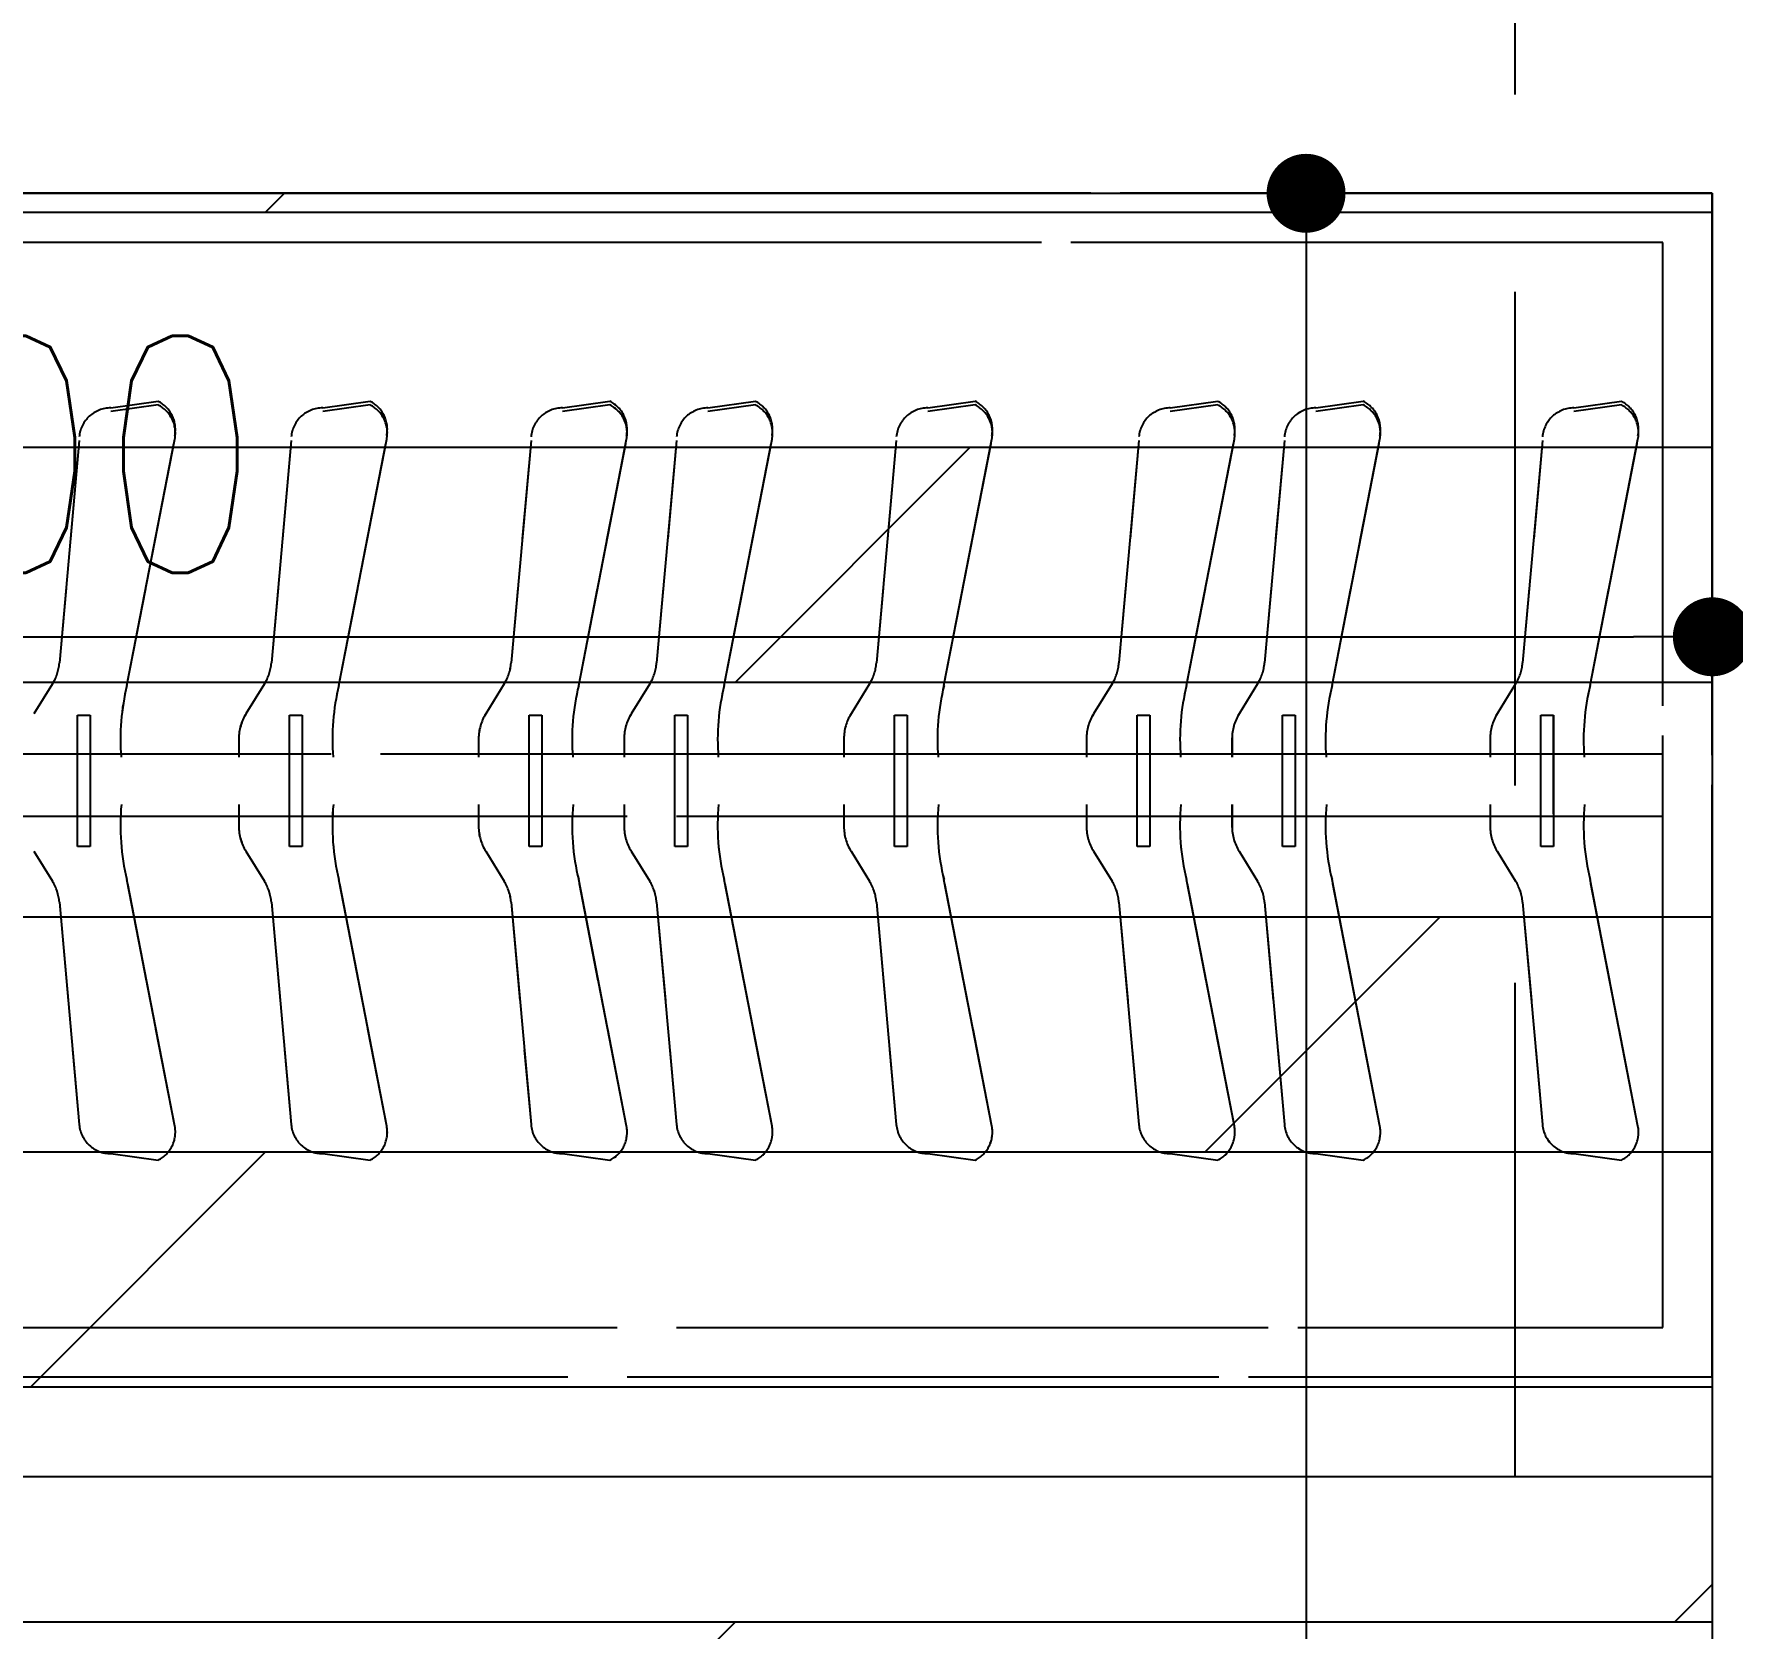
# Model space of a CAD drawing. Header units: inches. Extents: x -2597087 to 134135, y -662679 to 20000.
# Drawn here: x 11719 to 12580, y -14104 to -13297 of the extents above; entities that cross this region are included whole.
import ezdxf

# ---------------------------------------------------------------- set-up
doc = ezdxf.new("R2010")
doc.units = ezdxf.units.IN
doc.header["$LTSCALE"] = 100
doc.header["$MEASUREMENT"] = 0
for name, pattern in [('$0$DASH', [0.35, 0.25, -0.1]), ('__DASH', [0.35, 0.25, -0.1]), ('CENTER', [50.8, 31.75, -6.35, 6.35, -6.35]), ('DASH', [0.35, 0.25, -0.1]), ('HIDDENX2', [0.75, 0.5, -0.25])]:
    doc.linetypes.add(name, pattern=pattern)
doc.layers.get('0').update_dxf_attribs({"linetype": 'CONTINUOUS'})
doc.layers.get('Defpoints').update_dxf_attribs({"linetype": 'CONTINUOUS'})
for name, color, linetype in [('-04给水图层', 142, 'CENTER'), ('00-梁编号', 2, 'CONTINUOUS'), ('00-梁虚线', 4, 'DASH'), ('EQUIP-动力', 3, 'CONTINUOUS'), ('floor', 8, 'CONTINUOUS'), ('WALL', 7, 'CONTINUOUS'), ('wall-dim', 3, 'CONTINUOUS'), ('家具', 1, 'DASH')]:
    doc.layers.add(name, color=color, linetype=linetype)
doc.styles.get("Standard").update_dxf_attribs({"font": 'txt.shx', "width": 0.8, "bigfont": 'GBCBIG.shx'})
doc.dimstyles.new('50', dxfattribs={"dimscale": 50, "dimtxt": 2.4, "dimasz": 0.8, "dimexe": 1.25, "dimexo": 0.6, "dimgap": 0.65, "dimtad": 1, "dimdec": 0, "dimdsep": 46, "dimtxsty": 'Standard', "dimblk1": 'DOT', "dimblk2": 'DOT', "dimsah": 1, "dimcen": 2.5, "dimclrd": 3, "dimclre": 3, "dimclrt": 3, "dimadec": 0, "dimazin": 0, "dimtfac": 1, "dimtdec": 0, "dimtix": 1, "dimtmove": 2, "dimatfit": 0, "dimldrblk": 'DOT', "dimfxl": 5, "dimfxlon": 1, "dimarcsym": 0})

# ---------------------------------------------------------------- blocks, each defined once
blk = doc.blocks.new('DFG44EWDSDFG')
at = {"layer": 'WALL'}
for p, q in [((10769.92, -13377.45), (12569.92, -13377.45)), ((12569.92, -13377.45), (12569.92, -16677.45))]:
    blk.add_line(p, q, dxfattribs=at)
blk = doc.blocks.new('DREGFDS34DFDFDFFDDFDF')
at = {"layer": 'EQUIP-动力', "color": 8, "linetype": '__DASH', "ltscale": 10}
for p, q in [((40589.11, -13377.45), (38989.11, -13377.45)), ((40589.11, -13977.23), (40589.11, -13377.45)), ((40564.11, -13402.45), (39014.11, -13402.45)), ((40564.11, -13952.23), (40564.11, -13402.45)), ((39777.41, -13486.2), (39801.45, -13482.85)), ((39801.45, -13484.71), (39777.41, -13488.06)), ((39884.85, -13486.2), (39908.89, -13482.85)), ((39908.89, -13484.71), (39884.85, -13488.06)), ((40006.38, -13486.2), (40030.41, -13482.85)), ((40030.41, -13484.71), (40006.38, -13488.06)), ((40080.13, -13486.2), (40104.17, -13482.85)), ((40104.17, -13484.71), (40080.13, -13488.06)), ((40191.54, -13486.2), (40215.58, -13482.85)), ((40215.58, -13484.71), (40191.54, -13488.06)), ((40314.47, -13486.2), (40338.51, -13482.85)), ((40338.51, -13484.71), (40314.47, -13488.06)), ((40388.23, -13486.2), (40412.27, -13482.85)), ((40412.27, -13484.71), (40388.23, -13488.06)), ((40519.05, -13486.2), (40543.09, -13482.85)), ((40543.09, -13484.71), (40519.05, -13488.06)), ((39761.46, -13502.77), (39751.38, -13615.41)), ((39785.63, -13626.87), (39809.88, -13502.01)), ((39868.9, -13502.77), (39858.82, -13615.41)), ((39893.07, -13626.87), (39917.32, -13502.01)), ((39990.43, -13502.77), (39980.35, -13615.41)), ((40014.6, -13626.87), (40038.84, -13502.01)), ((40064.19, -13502.77), (40054.11, -13615.41)), ((40088.35, -13626.87), (40112.6, -13502.01)), ((40175.59, -13502.77), (40165.51, -13615.41)), ((40199.76, -13626.87), (40224.01, -13502.01)), ((40298.52, -13502.77), (40288.44, -13615.41)), ((40322.69, -13626.87), (40346.94, -13502.01)), ((40372.28, -13502.77), (40362.2, -13615.41)), ((40396.45, -13626.87), (40420.7, -13502.01)), ((40503.1, -13502.77), (40493.02, -13615.41)), ((40527.27, -13626.87), (40551.51, -13502.01)), ((39747.88, -13626.09), (39738.5, -13641.26)), ((39855.32, -13626.09), (39845.94, -13641.26)), ((39976.84, -13626.09), (39967.46, -13641.26)), ((40050.6, -13626.09), (40041.22, -13641.26)), ((40162.01, -13626.09), (40152.63, -13641.26)), ((40284.94, -13626.09), (40275.56, -13641.26)), ((40358.7, -13626.09), (40349.32, -13641.26)), ((40489.51, -13626.09), (40480.14, -13641.26)), ((39760.58, -13708.39), (39760.58, -13641.87)), ((39760.58, -13641.87), (39766.97, -13641.87)), ((39766.97, -13641.87), (39766.97, -13708.39)), ((39868.02, -13708.39), (39868.02, -13641.87)), ((39868.02, -13641.87), (39874.41, -13641.87)), ((39874.41, -13641.87), (39874.41, -13708.39)), ((39989.54, -13708.39), (39989.54, -13641.87)), ((39989.54, -13641.87), (39995.93, -13641.87)), ((39995.93, -13641.87), (39995.93, -13708.39)), ((40063.3, -13641.87), (40069.69, -13641.87)), ((40063.3, -13708.39), (40063.3, -13641.87)), ((40069.69, -13641.87), (40069.69, -13708.39)), ((40174.71, -13641.87), (40181.1, -13641.87)), ((40174.71, -13708.39), (40174.71, -13641.87)), ((40181.1, -13641.87), (40181.1, -13708.39)), ((40297.64, -13708.39), (40297.64, -13641.87)), ((40297.64, -13641.87), (40304.03, -13641.87)), ((40304.03, -13641.87), (40304.03, -13708.39)), ((40371.4, -13641.87), (40377.79, -13641.87)), ((40371.4, -13708.39), (40371.4, -13641.87)), ((40377.79, -13641.87), (40377.79, -13708.39)), ((40502.21, -13708.39), (40502.21, -13641.87)), ((40502.21, -13641.87), (40508.61, -13641.87)), ((40508.61, -13641.87), (40508.61, -13708.39)), ((39842.35, -13653.88), (39842.35, -13663.13)), ((39963.88, -13653.88), (39963.88, -13663.13)), ((40037.64, -13653.88), (40037.64, -13663.13)), ((40149.05, -13653.88), (40149.05, -13663.13)), ((40271.98, -13653.88), (40271.98, -13663.13)), ((40345.73, -13653.88), (40345.73, -13663.13)), ((40476.55, -13653.88), (40476.55, -13663.13)), ((40564.11, -13661.64), (39014.11, -13661.64)), ((39014.11, -13693.04), (40564.11, -13693.04)), ((39842.35, -13687.13), (39842.35, -13698.24)), ((39963.88, -13687.13), (39963.88, -13698.24)), ((40037.64, -13687.13), (40037.64, -13698.24)), ((40149.05, -13687.13), (40149.05, -13698.24)), ((40271.98, -13687.13), (40271.98, -13698.24)), ((40345.73, -13687.13), (40345.73, -13698.24)), ((40476.55, -13687.13), (40476.55, -13698.24)), ((39766.97, -13708.39), (39760.58, -13708.39)), ((39874.41, -13708.39), (39868.02, -13708.39)), ((39995.93, -13708.39), (39989.54, -13708.39)), ((40069.69, -13708.39), (40063.3, -13708.39)), ((40181.1, -13708.39), (40174.71, -13708.39)), ((40304.03, -13708.39), (40297.64, -13708.39)), ((40377.79, -13708.39), (40371.4, -13708.39)), ((40508.61, -13708.39), (40502.21, -13708.39)), ((39738.5, -13710.85), (39747.88, -13726.03)), ((39845.94, -13710.85), (39855.32, -13726.03)), ((39967.46, -13710.85), (39976.84, -13726.03)), ((40041.22, -13710.85), (40050.6, -13726.03)), ((40152.63, -13710.85), (40162.01, -13726.03)), ((40275.56, -13710.85), (40284.94, -13726.03)), ((40349.32, -13710.85), (40358.7, -13726.03)), ((40480.14, -13710.85), (40489.51, -13726.03)), ((39809.88, -13850.11), (39785.63, -13725.24)), ((39917.32, -13850.11), (39893.07, -13725.24)), ((40038.84, -13850.11), (40014.6, -13725.24)), ((40112.6, -13850.11), (40088.35, -13725.24)), ((40224.01, -13850.11), (40199.76, -13725.24)), ((40346.94, -13850.11), (40322.69, -13725.24)), ((40420.7, -13850.11), (40396.45, -13725.24)), ((40551.51, -13850.11), (40527.27, -13725.24)), ((39751.38, -13736.71), (39761.46, -13849.35)), ((39858.82, -13736.71), (39868.9, -13849.35)), ((39980.35, -13736.71), (39990.43, -13849.35)), ((40054.11, -13736.71), (40064.19, -13849.35)), ((40165.51, -13736.71), (40175.59, -13849.35)), ((40288.44, -13736.71), (40298.52, -13849.35)), ((40362.2, -13736.71), (40372.28, -13849.35)), ((40493.02, -13736.71), (40503.1, -13849.35)), ((39777.41, -13864.06), (39801.45, -13867.41)), ((39884.85, -13864.06), (39908.89, -13867.41)), ((40006.38, -13864.06), (40030.41, -13867.41)), ((40080.13, -13864.06), (40104.17, -13867.41)), ((40191.54, -13864.06), (40215.58, -13867.41)), ((40314.47, -13864.06), (40338.51, -13867.41)), ((40388.23, -13864.06), (40412.27, -13867.41)), ((40519.05, -13864.06), (40543.09, -13867.41)), ((39014.11, -13952.23), (40564.11, -13952.23)), ((38989.11, -13977.23), (40589.11, -13977.23))]:
    blk.add_line(p, q, dxfattribs=at)
for centre, radius, start, end in [((39777.41, -13502.2), 16, 90, 175.37628), ((39794.17, -13497.1), 16, 349.01113, 62.94331), ((39794.17, -13498.96), 16, 349.01113, 62.94331), ((39884.85, -13502.2), 16, 90, 175.37628), ((39901.61, -13497.1), 16, 349.01113, 62.94331), ((39901.61, -13498.96), 16, 349.01113, 62.94331), ((40006.38, -13502.2), 16, 90, 175.37628), ((40023.14, -13497.1), 16, 349.01113, 62.94331), ((40023.14, -13498.96), 16, 349.01113, 62.94331), ((40080.13, -13502.2), 16, 90, 175.37628), ((40096.89, -13497.1), 16, 349.01113, 62.94331), ((40096.89, -13498.96), 16, 349.01113, 62.94331), ((40191.54, -13502.2), 16, 90, 175.37628), ((40208.3, -13497.1), 16, 349.01113, 62.94331), ((40208.3, -13498.96), 16, 349.01113, 62.94331), ((40314.47, -13502.2), 16, 90, 175.37628), ((40331.23, -13497.1), 16, 349.01113, 62.94331), ((40331.23, -13498.96), 16, 349.01113, 62.94331), ((40388.23, -13502.2), 16, 90, 175.37628), ((40404.99, -13497.1), 16, 349.01113, 62.94331), ((40404.99, -13498.96), 16, 349.01113, 62.94331), ((40519.05, -13502.2), 16, 90, 175.37628), ((40535.81, -13497.1), 16, 349.01113, 62.94331), ((40535.81, -13498.96), 16, 349.01113, 62.94331), ((39727.46, -13613.47), 24, 328.28634, 355.37628), ((39834.9, -13613.47), 24, 328.28634, 355.37628), ((39956.43, -13613.47), 24, 328.28634, 355.37628), ((40030.18, -13613.47), 24, 328.28634, 355.37628), ((40141.59, -13613.47), 24, 328.28634, 355.37628), ((40264.52, -13613.47), 24, 328.28634, 355.37628), ((40338.28, -13613.47), 24, 328.28634, 355.37628), ((40469.1, -13613.47), 24, 328.28634, 355.37628), ((39897.07, -13654.29), 114.76, 166.17722, 184.41605), ((40004.51, -13654.29), 114.76, 166.17722, 184.41605), ((40126.03, -13654.29), 114.76, 166.17722, 184.41605), ((40199.79, -13654.29), 114.76, 166.17722, 184.41605), ((40311.2, -13654.29), 114.76, 166.17722, 184.41605), ((40434.13, -13654.29), 114.76, 166.17722, 184.41605), ((40507.89, -13654.29), 114.76, 166.17722, 184.41605), ((40638.7, -13654.29), 114.76, 166.17722, 184.41605), ((39866.35, -13653.88), 24, 148.28634, 180), ((39987.88, -13653.88), 24, 148.28634, 180), ((40061.64, -13653.88), 24, 148.28634, 180), ((40173.05, -13653.88), 24, 148.28634, 180), ((40295.98, -13653.88), 24, 148.28634, 180), ((40369.73, -13653.88), 24, 148.28634, 180), ((40500.55, -13653.88), 24, 148.28634, 180), ((39897.07, -13697.82), 114.76, 174.65354, 193.82278), ((40004.51, -13697.82), 114.76, 174.65354, 193.82278), ((40126.03, -13697.82), 114.76, 174.65354, 193.82278), ((40199.79, -13697.82), 114.76, 174.65354, 193.82278), ((40311.2, -13697.82), 114.76, 174.65354, 193.82278), ((40434.13, -13697.82), 114.76, 174.65354, 193.82278), ((40507.89, -13697.82), 114.76, 174.65354, 193.82278), ((40638.7, -13697.82), 114.76, 174.65354, 193.82278), ((39866.35, -13698.24), 24, 180, 211.71366), ((39987.88, -13698.24), 24, 180, 211.71366), ((40061.64, -13698.24), 24, 180, 211.71366), ((40173.05, -13698.24), 24, 180, 211.71366), ((40295.98, -13698.24), 24, 180, 211.71366), ((40369.73, -13698.24), 24, 180, 211.71366), ((40500.55, -13698.24), 24, 180, 211.71366), ((39727.46, -13738.64), 24, 4.62372, 31.71366), ((39834.9, -13738.64), 24, 4.62372, 31.71366), ((39956.43, -13738.64), 24, 4.62372, 31.71366), ((40030.18, -13738.64), 24, 4.62372, 31.71366), ((40141.59, -13738.64), 24, 4.62372, 31.71366), ((40264.52, -13738.64), 24, 4.62372, 31.71366), ((40338.28, -13738.64), 24, 4.62372, 31.71366), ((40469.1, -13738.64), 24, 4.62372, 31.71366), ((39777.41, -13848.06), 16, 184.62372, 270), ((39794.17, -13853.16), 16, 297.05669, 10.98887), ((39884.85, -13848.06), 16, 184.62372, 270), ((39901.61, -13853.16), 16, 297.05669, 10.98887), ((40006.38, -13848.06), 16, 184.62372, 270), ((40023.14, -13853.16), 16, 297.05669, 10.98887), ((40080.13, -13848.06), 16, 184.62372, 270), ((40096.89, -13853.16), 16, 297.05669, 10.98887), ((40191.54, -13848.06), 16, 184.62372, 270), ((40208.3, -13853.16), 16, 297.05669, 10.98887), ((40314.47, -13848.06), 16, 184.62372, 270), ((40331.23, -13853.16), 16, 297.05669, 10.98887), ((40388.23, -13848.06), 16, 184.62372, 270), ((40404.99, -13853.16), 16, 297.05669, 10.98887), ((40519.05, -13848.06), 16, 184.62372, 270), ((40535.81, -13853.16), 16, 297.05669, 10.98887)]:
    blk.add_arc(centre, radius, start, end, dxfattribs=at)
blk = doc.blocks.new('h54h5h56j56')
at = {"layer": '-04给水图层', "color": 8, "linetype": '$0$DASH', "ltscale": 5}
for p, q in [((35975.05, 11296.27), (34375.05, 11296.27)), ((35975.05, 10696.5), (35975.05, 11296.27)), ((35950.05, 11271.27), (34400.05, 11271.27)), ((35950.05, 10721.5), (35950.05, 11271.27)), ((35163.35, 11187.52), (35187.39, 11190.87)), ((35187.39, 11189.02), (35163.35, 11185.67)), ((35270.79, 11187.52), (35294.83, 11190.87)), ((35294.83, 11189.02), (35270.79, 11185.67)), ((35392.32, 11187.52), (35416.35, 11190.87)), ((35416.35, 11189.02), (35392.32, 11185.67)), ((35466.07, 11187.52), (35490.11, 11190.87)), ((35490.11, 11189.02), (35466.07, 11185.67)), ((35577.48, 11187.52), (35601.52, 11190.87)), ((35601.52, 11189.02), (35577.48, 11185.67)), ((35700.41, 11187.52), (35724.45, 11190.87)), ((35724.45, 11189.02), (35700.41, 11185.67)), ((35774.17, 11187.52), (35798.21, 11190.87)), ((35798.21, 11189.02), (35774.17, 11185.67)), ((35904.99, 11187.52), (35929.03, 11190.87)), ((35929.03, 11189.02), (35904.99, 11185.67)), ((35147.4, 11170.96), (35137.32, 11058.32)), ((35171.57, 11046.85), (35195.82, 11171.72)), ((35254.84, 11170.96), (35244.76, 11058.32)), ((35279.01, 11046.85), (35303.26, 11171.72)), ((35376.37, 11170.96), (35366.29, 11058.32)), ((35400.54, 11046.85), (35424.78, 11171.72)), ((35450.13, 11170.96), (35440.05, 11058.32)), ((35474.3, 11046.85), (35498.54, 11171.72)), ((35561.53, 11170.96), (35551.45, 11058.32)), ((35585.7, 11046.85), (35609.95, 11171.72)), ((35684.46, 11170.96), (35674.38, 11058.32)), ((35708.63, 11046.85), (35732.88, 11171.72)), ((35758.22, 11170.96), (35748.14, 11058.32)), ((35782.39, 11046.85), (35806.64, 11171.72)), ((35889.04, 11170.96), (35878.96, 11058.32)), ((35913.21, 11046.85), (35937.46, 11171.72)), ((35133.82, 11047.64), (35124.44, 11032.46)), ((35241.26, 11047.64), (35231.88, 11032.46)), ((35362.78, 11047.64), (35353.41, 11032.46)), ((35436.54, 11047.64), (35427.16, 11032.46)), ((35547.95, 11047.64), (35538.57, 11032.46)), ((35670.88, 11047.64), (35661.5, 11032.46)), ((35744.64, 11047.64), (35735.26, 11032.46)), ((35875.45, 11047.64), (35866.08, 11032.46)), ((35146.52, 10965.33), (35146.52, 11031.86)), ((35146.52, 11031.86), (35152.91, 11031.86)), ((35152.91, 11031.86), (35152.91, 10965.33)), ((35253.96, 10965.33), (35253.96, 11031.86)), ((35253.96, 11031.86), (35260.35, 11031.86)), ((35260.35, 11031.86), (35260.35, 10965.33)), ((35375.48, 10965.33), (35375.48, 11031.86)), ((35375.48, 11031.86), (35381.88, 11031.86)), ((35381.88, 11031.86), (35381.88, 10965.33)), ((35449.24, 11031.86), (35455.63, 11031.86)), ((35449.24, 10965.33), (35449.24, 11031.86)), ((35455.63, 11031.86), (35455.63, 10965.33)), ((35560.65, 11031.86), (35567.04, 11031.86)), ((35560.65, 10965.33), (35560.65, 11031.86)), ((35567.04, 11031.86), (35567.04, 10965.33)), ((35683.58, 10965.33), (35683.58, 11031.86)), ((35683.58, 11031.86), (35689.97, 11031.86)), ((35689.97, 11031.86), (35689.97, 10965.33)), ((35757.34, 11031.86), (35763.73, 11031.86)), ((35757.34, 10965.33), (35757.34, 11031.86)), ((35763.73, 11031.86), (35763.73, 10965.33)), ((35888.15, 10965.33), (35888.15, 11031.86)), ((35888.15, 11031.86), (35894.55, 11031.86)), ((35894.55, 11031.86), (35894.55, 10965.33)), ((35228.3, 11019.85), (35228.3, 11010.6)), ((35349.82, 11019.85), (35349.82, 11010.6)), ((35423.58, 11019.85), (35423.58, 11010.6)), ((35534.99, 11019.85), (35534.99, 11010.6)), ((35657.92, 11019.85), (35657.92, 11010.6)), ((35731.68, 11019.85), (35731.68, 11010.6)), ((35862.49, 11019.85), (35862.49, 11010.6)), ((35950.05, 11012.08), (34400.05, 11012.08)), ((35228.3, 10986.6), (35228.3, 10975.49)), ((35349.82, 10986.6), (35349.82, 10975.49)), ((35423.58, 10986.6), (35423.58, 10975.49)), ((35534.99, 10986.6), (35534.99, 10975.49)), ((35657.92, 10986.6), (35657.92, 10975.49)), ((35731.68, 10986.6), (35731.68, 10975.49)), ((35862.49, 10986.6), (35862.49, 10975.49)), ((34400.05, 10980.69), (35950.05, 10980.69)), ((35152.91, 10965.33), (35146.52, 10965.33)), ((35260.35, 10965.33), (35253.96, 10965.33)), ((35381.88, 10965.33), (35375.48, 10965.33)), ((35455.63, 10965.33), (35449.24, 10965.33)), ((35567.04, 10965.33), (35560.65, 10965.33)), ((35689.97, 10965.33), (35683.58, 10965.33)), ((35763.73, 10965.33), (35757.34, 10965.33)), ((35894.55, 10965.33), (35888.15, 10965.33)), ((35124.44, 10962.87), (35133.82, 10947.7)), ((35231.88, 10962.87), (35241.26, 10947.7)), ((35353.41, 10962.87), (35362.78, 10947.7)), ((35427.16, 10962.87), (35436.54, 10947.7)), ((35538.57, 10962.87), (35547.95, 10947.7)), ((35661.5, 10962.87), (35670.88, 10947.7)), ((35735.26, 10962.87), (35744.64, 10947.7)), ((35866.08, 10962.87), (35875.45, 10947.7)), ((35195.82, 10823.62), (35171.57, 10948.48)), ((35303.26, 10823.62), (35279.01, 10948.48)), ((35424.78, 10823.62), (35400.54, 10948.48)), ((35498.54, 10823.62), (35474.3, 10948.48)), ((35609.95, 10823.62), (35585.7, 10948.48)), ((35732.88, 10823.62), (35708.63, 10948.48)), ((35806.64, 10823.62), (35782.39, 10948.48)), ((35937.46, 10823.62), (35913.21, 10948.48)), ((35137.32, 10937.02), (35147.4, 10824.38)), ((35244.76, 10937.02), (35254.84, 10824.38)), ((35366.29, 10937.02), (35376.37, 10824.38)), ((35440.05, 10937.02), (35450.13, 10824.38)), ((35551.45, 10937.02), (35561.53, 10824.38)), ((35674.38, 10937.02), (35684.46, 10824.38)), ((35748.14, 10937.02), (35758.22, 10824.38)), ((35878.96, 10937.02), (35889.04, 10824.38)), ((35163.35, 10809.67), (35187.39, 10806.32)), ((35270.79, 10809.67), (35294.83, 10806.32)), ((35392.32, 10809.67), (35416.35, 10806.32)), ((35466.07, 10809.67), (35490.11, 10806.32)), ((35577.48, 10809.67), (35601.52, 10806.32)), ((35700.41, 10809.67), (35724.45, 10806.32)), ((35774.17, 10809.67), (35798.21, 10806.32)), ((35904.99, 10809.67), (35929.03, 10806.32)), ((34400.05, 10721.5), (35950.05, 10721.5)), ((34375.05, 10696.5), (35975.05, 10696.5))]:
    blk.add_line(p, q, dxfattribs=at)
for centre, radius, start, end in [((35180.11, 11176.62), 16, 349.01113, 62.94331), ((35180.11, 11174.77), 16, 349.01113, 62.94331), ((35287.55, 11176.62), 16, 349.01113, 62.94331), ((35287.55, 11174.77), 16, 349.01113, 62.94331), ((35409.08, 11176.62), 16, 349.01113, 62.94331), ((35409.08, 11174.77), 16, 349.01113, 62.94331), ((35482.83, 11176.62), 16, 349.01113, 62.94331), ((35482.83, 11174.77), 16, 349.01113, 62.94331), ((35594.24, 11176.62), 16, 349.01113, 62.94331), ((35594.24, 11174.77), 16, 349.01113, 62.94331), ((35717.17, 11176.62), 16, 349.01113, 62.94331), ((35717.17, 11174.77), 16, 349.01113, 62.94331), ((35790.93, 11176.62), 16, 349.01113, 62.94331), ((35790.93, 11174.77), 16, 349.01113, 62.94331), ((35921.75, 11176.62), 16, 349.01113, 62.94331), ((35921.75, 11174.77), 16, 349.01113, 62.94331), ((35163.35, 11171.52), 16, 90, 175.37628), ((35270.79, 11171.52), 16, 90, 175.37628), ((35392.32, 11171.52), 16, 90, 175.37628), ((35466.07, 11171.52), 16, 90, 175.37628), ((35577.48, 11171.52), 16, 90, 175.37628), ((35700.41, 11171.52), 16, 90, 175.37628), ((35774.17, 11171.52), 16, 90, 175.37628), ((35904.99, 11171.52), 16, 90, 175.37628), ((35113.4, 11060.25), 24, 328.28634, 355.37628), ((35220.84, 11060.25), 24, 328.28634, 355.37628), ((35342.37, 11060.25), 24, 328.28634, 355.37628), ((35416.12, 11060.25), 24, 328.28634, 355.37628), ((35527.53, 11060.25), 24, 328.28634, 355.37628), ((35650.46, 11060.25), 24, 328.28634, 355.37628), ((35724.22, 11060.25), 24, 328.28634, 355.37628), ((35855.04, 11060.25), 24, 328.28634, 355.37628), ((35283.01, 11019.43), 114.76, 166.17722, 184.41605), ((35390.45, 11019.43), 114.76, 166.17722, 184.41605), ((35511.97, 11019.43), 114.76, 166.17722, 184.41605), ((35585.73, 11019.43), 114.76, 166.17722, 184.41605), ((35697.14, 11019.43), 114.76, 166.17722, 184.41605), ((35820.07, 11019.43), 114.76, 166.17722, 184.41605), ((35893.83, 11019.43), 114.76, 166.17722, 184.41605), ((36024.65, 11019.43), 114.76, 166.17722, 184.41605), ((35252.3, 11019.85), 24, 148.28634, 180), ((35373.82, 11019.85), 24, 148.28634, 180), ((35447.58, 11019.85), 24, 148.28634, 180), ((35558.99, 11019.85), 24, 148.28634, 180), ((35681.92, 11019.85), 24, 148.28634, 180), ((35755.68, 11019.85), 24, 148.28634, 180), ((35886.49, 11019.85), 24, 148.28634, 180), ((35283.01, 10975.9), 114.76, 174.65354, 193.82278), ((35390.45, 10975.9), 114.76, 174.65354, 193.82278), ((35511.97, 10975.9), 114.76, 174.65354, 193.82278), ((35585.73, 10975.9), 114.76, 174.65354, 193.82278), ((35697.14, 10975.9), 114.76, 174.65354, 193.82278), ((35820.07, 10975.9), 114.76, 174.65354, 193.82278), ((35893.83, 10975.9), 114.76, 174.65354, 193.82278), ((36024.65, 10975.9), 114.76, 174.65354, 193.82278), ((35252.3, 10975.49), 24, 180, 211.71366), ((35373.82, 10975.49), 24, 180, 211.71366), ((35447.58, 10975.49), 24, 180, 211.71366), ((35558.99, 10975.49), 24, 180, 211.71366), ((35681.92, 10975.49), 24, 180, 211.71366), ((35755.68, 10975.49), 24, 180, 211.71366), ((35886.49, 10975.49), 24, 180, 211.71366), ((35113.4, 10935.08), 24, 4.62372, 31.71366), ((35220.84, 10935.08), 24, 4.62372, 31.71366), ((35342.37, 10935.08), 24, 4.62372, 31.71366), ((35416.12, 10935.08), 24, 4.62372, 31.71366), ((35527.53, 10935.08), 24, 4.62372, 31.71366), ((35650.46, 10935.08), 24, 4.62372, 31.71366), ((35724.22, 10935.08), 24, 4.62372, 31.71366), ((35855.04, 10935.08), 24, 4.62372, 31.71366), ((35163.35, 10825.67), 16, 184.62372, 270), ((35180.11, 10820.57), 16, 297.05669, 10.98887), ((35270.79, 10825.67), 16, 184.62372, 270), ((35287.55, 10820.57), 16, 297.05669, 10.98887), ((35392.32, 10825.67), 16, 184.62372, 270), ((35409.08, 10820.57), 16, 297.05669, 10.98887), ((35466.07, 10825.67), 16, 184.62372, 270), ((35482.83, 10820.57), 16, 297.05669, 10.98887), ((35577.48, 10825.67), 16, 184.62372, 270), ((35594.24, 10820.57), 16, 297.05669, 10.98887), ((35700.41, 10825.67), 16, 184.62372, 270), ((35717.17, 10820.57), 16, 297.05669, 10.98887), ((35774.17, 10825.67), 16, 184.62372, 270), ((35790.93, 10820.57), 16, 297.05669, 10.98887), ((35904.99, 10825.67), 16, 184.62372, 270), ((35921.75, 10820.57), 16, 297.05669, 10.98887)]:
    blk.add_arc(centre, radius, start, end, dxfattribs=at)
blk = doc.blocks.new('_Dot')
at = {"color": 0, "linetype": 'ByBlock', "lineweight": -2}
blk.add_line((-0.5, 0), (-1, 0), dxfattribs=at)
at = {"color": 0, "linetype": 'ByBlock', "const_width": 0.5}
blk.add_lwpolyline([(-0.25, 0, 1), (0.25, 0, 1)], format="xyb", close=True, dxfattribs=at)
blk = doc.blocks.new('*D660')
at = {"layer": 'Defpoints', "color": 0, "transparency": 16777216}
for p in [(10769.92, -13374.89), (12569.92, -13374.89), (12569.92, -13602.19)]:
    blk.add_point(p, dxfattribs=at)
at = {"layer": 'wall-dim', "color": 3, "lineweight": -2, "transparency": 16777216}
for p, q in [((10769.92, -13404.89), (10769.92, -13664.69)), ((12569.92, -13404.89), (12569.92, -13664.69)), ((10809.92, -13602.19), (12529.92, -13602.19))]:
    blk.add_line(p, q, dxfattribs=at)
at = {"layer": 'wall-dim', "color": 3, "lineweight": -2, "transparency": 16777216, "xscale": 40, "yscale": 40, "zscale": 40, "rotation": 180}
blk.add_blockref('_Dot', (10769.92, -13602.19), dxfattribs=at)
at = {"layer": 'wall-dim', "color": 3, "lineweight": -2, "transparency": 16777216, "xscale": 40, "yscale": 40, "zscale": 40}
blk.add_blockref('_Dot', (12569.92, -13602.19), dxfattribs=at)
at = {"layer": 'wall-dim', "color": 3, "transparency": 16777216, "insert": (11669.92, -13509.69), "char_height": 120, "attachment_point": 5}
blk.add_mtext('1800', dxfattribs=at)
blk = doc.blocks.new('*D661')
at = {"layer": 'Defpoints', "color": 0, "transparency": 16777216}
for p in [(12569.92, -13377.45), (12364.02, -16127.45), (12569.92, -16127.45)]:
    blk.add_point(p, dxfattribs=at)
at = {"layer": 'wall-dim', "color": 3, "lineweight": -2, "transparency": 16777216}
for p, q in [((12539.92, -13377.45), (12301.52, -13377.45)), ((12364.02, -13417.45), (12364.02, -16087.45)), ((12539.92, -16127.45), (12301.52, -16127.45))]:
    blk.add_line(p, q, dxfattribs=at)
at = {"layer": 'wall-dim', "color": 3, "lineweight": -2, "transparency": 16777216, "xscale": 40, "yscale": 40, "zscale": 40}
for p, rotation in [((12364.02, -13377.45), 90), ((12364.02, -16127.45), 270)]:
    blk.add_blockref('_Dot', p, dxfattribs=dict(at, rotation=rotation))
at = {"layer": 'wall-dim', "color": 3, "transparency": 16777216, "insert": (12271.52, -14752.45), "char_height": 120, "attachment_point": 5, "rotation": 90}
blk.add_mtext('2750', dxfattribs=at)
blk = doc.blocks.new('GTDEHD')
at = {"layer": '00-梁编号', "color": 8}
blk.add_line((109010.77, -22531.74), (107404.96, -22531.74), dxfattribs=at)
at = {"layer": '00-梁虚线', "color": 8, "ltscale": 10}
blk.add_line((108910.77, -24631.36), (108910.77, -18531.36), dxfattribs=at)

msp = doc.modelspace()

# ---------------------------------------------------------------- hatches: boundary and pattern name
at = {"layer": 'floor'}
h = msp.add_hatch(dxfattribs=at)
h.set_pattern_fill('DOLMIT', color=256, scale=150, style=0)
h.set_pattern_definition([(0, (12669.92, -12077.45), (3e-14, 119.0613), []), (45, (12669.9, -12077.45), (-238.122, 238.122), [168.378, -336.756])])
h.paths.add_polyline_path([(9769.915, -13377.452), (12569.915, -13377.452), (12569.915, -16127.452), (12469.915, -16127.452), (12469.915, -16677.452), (9769.915, -16677.452)])

# ---------------------------------------------------------------- linework, layer by layer
at = {"layer": '家具', "color": 8, "linetype": 'HIDDENX2'}
for p, q in [((11758.137, -13486.201), (11782.175, -13482.853)), ((11782.175, -13484.71), (11758.137, -13488.058)), ((11865.577, -13486.201), (11889.615, -13482.853)), ((11889.615, -13484.71), (11865.577, -13488.058)), ((11987.104, -13486.201), (12011.142, -13482.853)), ((12011.142, -13484.71), (11987.104, -13488.058)), ((12060.862, -13486.201), (12084.9, -13482.853)), ((12084.9, -13484.71), (12060.862, -13488.058)), ((12172.269, -13486.201), (12196.307, -13482.853)), ((12196.307, -13484.71), (12172.269, -13488.058)), ((12295.199, -13486.201), (12319.237, -13482.853)), ((12319.237, -13484.71), (12295.199, -13488.058)), ((12368.957, -13486.201), (12392.995, -13482.853)), ((12392.995, -13484.71), (12368.957, -13488.058)), ((12499.775, -13486.201), (12523.813, -13482.853)), ((12523.813, -13484.71), (12499.775, -13488.058)), ((11742.189, -13502.768), (11732.109, -13615.406)), ((11766.358, -13626.874), (11790.604, -13502.008)), ((11849.629, -13502.768), (11839.549, -13615.406)), ((11873.797, -13626.874), (11898.044, -13502.008)), ((11971.156, -13502.768), (11961.076, -13615.406)), ((11995.324, -13626.874), (12019.571, -13502.008)), ((12044.914, -13502.768), (12034.834, -13615.406)), ((12069.082, -13626.874), (12093.329, -13502.008)), ((12156.321, -13502.768), (12146.241, -13615.406)), ((12180.489, -13626.874), (12204.735, -13502.008)), ((12279.251, -13502.768), (12269.171, -13615.406)), ((12303.419, -13626.874), (12327.666, -13502.008)), ((12353.009, -13502.768), (12342.929, -13615.406)), ((12377.177, -13626.874), (12401.424, -13502.008)), ((12483.827, -13502.768), (12473.747, -13615.406)), ((12507.996, -13626.874), (12532.242, -13502.008)), ((11728.604, -13626.087), (11719.227, -13641.262)), ((11836.043, -13626.087), (11826.666, -13641.262)), ((11957.57, -13626.087), (11948.193, -13641.262)), ((12031.328, -13626.087), (12021.951, -13641.262)), ((12142.735, -13626.087), (12133.358, -13641.262)), ((12265.665, -13626.087), (12256.288, -13641.262)), ((12339.423, -13626.087), (12330.046, -13641.262)), ((12470.242, -13626.087), (12460.865, -13641.262)), ((11741.304, -13708.391), (11741.304, -13641.868)), ((11741.304, -13641.868), (11747.696, -13641.868)), ((11747.696, -13641.868), (11747.696, -13708.391)), ((11848.743, -13708.391), (11848.743, -13641.868)), ((11848.743, -13641.868), (11855.136, -13641.868)), ((11855.136, -13641.868), (11855.136, -13708.391)), ((11970.27, -13708.391), (11970.27, -13641.868)), ((11970.27, -13641.868), (11976.663, -13641.868)), ((11976.663, -13641.868), (11976.663, -13708.391)), ((12044.028, -13641.868), (12050.421, -13641.868)), ((12044.028, -13708.391), (12044.028, -13641.868)), ((12050.421, -13641.868), (12050.421, -13708.391)), ((12155.435, -13641.868), (12161.828, -13641.868)), ((12155.435, -13708.391), (12155.435, -13641.868)), ((12161.828, -13641.868), (12161.828, -13708.391)), ((12278.365, -13708.391), (12278.365, -13641.868)), ((12278.365, -13641.868), (12284.758, -13641.868)), ((12284.758, -13641.868), (12284.758, -13708.391)), ((12352.123, -13641.868), (12358.516, -13641.868)), ((12352.123, -13708.391), (12352.123, -13641.868)), ((12358.516, -13641.868), (12358.516, -13708.391)), ((12482.942, -13708.391), (12482.942, -13641.868)), ((12482.942, -13641.868), (12489.334, -13641.868)), ((12489.334, -13641.868), (12489.334, -13708.391)), ((11823.083, -13653.878), (11823.083, -13663.129)), ((11944.61, -13653.878), (11944.61, -13663.129)), ((12018.368, -13653.878), (12018.368, -13663.129)), ((12129.775, -13653.878), (12129.775, -13663.129)), ((12252.705, -13653.878), (12252.705, -13663.129)), ((12326.463, -13653.878), (12326.463, -13663.129)), ((12457.281, -13653.878), (12457.281, -13663.129)), ((11823.083, -13687.129), (11823.083, -13698.237)), ((11944.61, -13687.129), (11944.61, -13698.237)), ((12018.368, -13687.129), (12018.368, -13698.237)), ((12129.775, -13687.129), (12129.775, -13698.237)), ((12252.705, -13687.129), (12252.705, -13698.237)), ((12326.463, -13687.129), (12326.463, -13698.237)), ((12457.281, -13687.129), (12457.281, -13698.237)), ((11747.696, -13708.391), (11741.304, -13708.391)), ((11855.136, -13708.391), (11848.743, -13708.391)), ((11976.663, -13708.391), (11970.27, -13708.391)), ((12050.421, -13708.391), (12044.028, -13708.391)), ((12161.828, -13708.391), (12155.435, -13708.391)), ((12284.758, -13708.391), (12278.365, -13708.391)), ((12358.516, -13708.391), (12352.123, -13708.391)), ((12489.334, -13708.391), (12482.942, -13708.391)), ((11719.227, -13710.853), (11728.604, -13726.028)), ((11826.666, -13710.853), (11836.043, -13726.028)), ((11948.193, -13710.853), (11957.57, -13726.028)), ((12021.951, -13710.853), (12031.328, -13726.028)), ((12133.358, -13710.853), (12142.735, -13726.028)), ((12256.288, -13710.853), (12265.665, -13726.028)), ((12330.046, -13710.853), (12339.423, -13726.028)), ((12460.865, -13710.853), (12470.242, -13726.028)), ((11790.604, -13850.107), (11766.358, -13725.241)), ((11898.044, -13850.107), (11873.797, -13725.241)), ((12019.571, -13850.107), (11995.324, -13725.241)), ((12093.329, -13850.107), (12069.082, -13725.241)), ((12204.735, -13850.107), (12180.489, -13725.241)), ((12327.666, -13850.107), (12303.419, -13725.241)), ((12401.424, -13850.107), (12377.177, -13725.241)), ((12532.242, -13850.107), (12507.996, -13725.241)), ((11732.109, -13736.709), (11742.189, -13849.347)), ((11839.549, -13736.709), (11849.629, -13849.347)), ((11961.076, -13736.709), (11971.156, -13849.347)), ((12034.834, -13736.709), (12044.914, -13849.347)), ((12146.241, -13736.709), (12156.321, -13849.347)), ((12269.171, -13736.709), (12279.251, -13849.347)), ((12342.929, -13736.709), (12353.009, -13849.347)), ((12473.747, -13736.709), (12483.827, -13849.347)), ((11758.137, -13864.058), (11782.175, -13867.406)), ((11865.577, -13864.058), (11889.615, -13867.406)), ((11987.104, -13864.058), (12011.142, -13867.406)), ((12060.862, -13864.058), (12084.9, -13867.406)), ((12172.269, -13864.058), (12196.307, -13867.406)), ((12295.199, -13864.058), (12319.237, -13867.406)), ((12368.957, -13864.058), (12392.995, -13867.406)), ((12499.775, -13864.058), (12523.813, -13867.406))]:
    msp.add_line(p, q, dxfattribs=at)
at = {"layer": '家具', "color": 252, "linetype": 'HIDDENX2'}
for p, q in [((12544.837, -13661.642), (10994.837, -13661.643)), ((10994.837, -13693.039), (12544.837, -13693.038))]:
    msp.add_line(p, q, dxfattribs=at)
at = {"layer": '家具', "color": 2, "linetype": 'DASH', "ltscale": 3}
msp.add_lwpolyline([(12569.837, -13977.229), (12569.837, -13377.452), (10969.837, -13377.453), (10969.837, -13977.23)], close=True, dxfattribs=at)
at = {"layer": '家具', "color": 1, "linetype": 'DASH', "ltscale": 3}
msp.add_lwpolyline([(12544.837, -13952.229), (12544.837, -13402.452), (10994.837, -13402.453), (10994.837, -13952.23)], close=True, dxfattribs=at)
at = {"layer": '家具', "color": 8, "linetype": 'HIDDENX2'}
for centre, radius, start, end in [((11758.137, -13502.201), 16, 90, 175.376277), ((11774.897, -13497.102), 16, 349.011132, 62.943309), ((11774.897, -13498.959), 16, 349.011132, 62.943309), ((11865.577, -13502.201), 16, 90, 175.376277), ((11882.337, -13497.102), 16, 349.011132, 62.943309), ((11882.337, -13498.959), 16, 349.011132, 62.943309), ((11987.104, -13502.201), 16, 90, 175.376277), ((12003.864, -13497.102), 16, 349.011132, 62.943309), ((12003.864, -13498.959), 16, 349.011132, 62.943309), ((12060.862, -13502.201), 16, 90, 175.376277), ((12077.622, -13497.102), 16, 349.011132, 62.943309), ((12077.622, -13498.959), 16, 349.011132, 62.943309), ((12172.269, -13502.201), 16, 90, 175.376277), ((12189.029, -13497.102), 16, 349.011132, 62.943309), ((12189.029, -13498.959), 16, 349.011132, 62.943309), ((12295.199, -13502.201), 16, 90, 175.376277), ((12311.959, -13497.102), 16, 349.011132, 62.943309), ((12311.959, -13498.959), 16, 349.011132, 62.943309), ((12368.957, -13502.201), 16, 90, 175.376277), ((12385.717, -13497.102), 16, 349.011132, 62.943309), ((12385.717, -13498.959), 16, 349.011132, 62.943309), ((12499.775, -13502.201), 16, 90, 175.376277), ((12516.536, -13497.102), 16, 349.011132, 62.943309), ((12516.536, -13498.959), 16, 349.011132, 62.943309), ((11708.187, -13613.471), 24, 328.286344, 355.376277), ((11815.627, -13613.471), 24, 328.286344, 355.376277), ((11937.154, -13613.471), 24, 328.286344, 355.376277), ((12010.912, -13613.471), 24, 328.286344, 355.376277), ((12122.319, -13613.471), 24, 328.286344, 355.376277), ((12245.249, -13613.471), 24, 328.286344, 355.376277), ((12319.007, -13613.471), 24, 328.286344, 355.376277), ((12449.825, -13613.471), 24, 328.286344, 355.376277), ((11877.795, -13654.293), 114.761, 166.177224, 184.416048), ((11985.234, -13654.293), 114.761, 166.177224, 184.416048), ((12106.762, -13654.293), 114.761, 166.177224, 184.416048), ((12180.52, -13654.293), 114.761, 166.177224, 184.416048), ((12291.926, -13654.293), 114.761, 166.177224, 184.416048), ((12414.857, -13654.293), 114.761, 166.177224, 184.416048), ((12488.615, -13654.293), 114.761, 166.177224, 184.416048), ((12619.433, -13654.293), 114.761, 166.177224, 184.416048), ((11847.083, -13653.878), 24, 148.286344, 180), ((11968.61, -13653.878), 24, 148.286344, 180), ((12042.368, -13653.878), 24, 148.286344, 180), ((12153.775, -13653.878), 24, 148.286344, 180), ((12276.705, -13653.878), 24, 148.286344, 180), ((12350.463, -13653.878), 24, 148.286344, 180), ((12481.281, -13653.878), 24, 148.286344, 180), ((11877.795, -13697.822), 114.761, 174.653543, 193.822776), ((11985.234, -13697.822), 114.761, 174.653543, 193.822776), ((12106.762, -13697.822), 114.761, 174.653543, 193.822776), ((12180.52, -13697.822), 114.761, 174.653543, 193.822776), ((12291.926, -13697.822), 114.761, 174.653543, 193.822776), ((12414.857, -13697.822), 114.761, 174.653543, 193.822776), ((12488.615, -13697.822), 114.761, 174.653543, 193.822776), ((12619.433, -13697.822), 114.761, 174.653543, 193.822776), ((11847.083, -13698.237), 24, 180, 211.713656), ((11968.61, -13698.237), 24, 180, 211.713656), ((12042.368, -13698.237), 24, 180, 211.713656), ((12153.775, -13698.237), 24, 180, 211.713656), ((12276.705, -13698.237), 24, 180, 211.713656), ((12350.463, -13698.237), 24, 180, 211.713656), ((12481.281, -13698.237), 24, 180, 211.713656), ((11708.187, -13738.644), 24, 4.623723, 31.713656), ((11815.627, -13738.644), 24, 4.623723, 31.713656), ((11937.154, -13738.644), 24, 4.623723, 31.713656), ((12010.912, -13738.644), 24, 4.623723, 31.713656), ((12122.319, -13738.644), 24, 4.623723, 31.713656), ((12245.249, -13738.644), 24, 4.623723, 31.713656), ((12319.007, -13738.644), 24, 4.623723, 31.713656), ((12449.825, -13738.644), 24, 4.623723, 31.713656), ((11758.137, -13848.058), 16, 184.623723, 270), ((11774.897, -13853.157), 16, 297.056691, 10.988868), ((11865.577, -13848.058), 16, 184.623723, 270), ((11882.337, -13853.157), 16, 297.056691, 10.988868), ((11987.104, -13848.058), 16, 184.623723, 270), ((12003.864, -13853.157), 16, 297.056691, 10.988868), ((12060.862, -13848.058), 16, 184.623723, 270), ((12077.622, -13853.157), 16, 297.056691, 10.988868), ((12172.269, -13848.058), 16, 184.623723, 270), ((12189.029, -13853.157), 16, 297.056691, 10.988868), ((12295.199, -13848.058), 16, 184.623723, 270), ((12311.959, -13853.157), 16, 297.056691, 10.988868), ((12368.957, -13848.058), 16, 184.623723, 270), ((12385.717, -13853.157), 16, 297.056691, 10.988868), ((12499.775, -13848.058), 16, 184.623723, 270), ((12516.536, -13853.157), 16, 297.056691, 10.988868)]:
    msp.add_arc(centre, radius, start, end, dxfattribs=at)

# ---------------------------------------------------------------- block references
at = {"layer": '-04给水图层'}
msp.add_blockref('h54h5h56j56', (-23405.213, -24673.725), dxfattribs=at)
msp.add_blockref('DFG44EWDSDFG', (0, 0))
at = {"layer": '00-梁虚线'}
msp.add_blockref('GTDEHD', (-96440.852, 8503.907), dxfattribs=at)
at = {"layer": 'EQUIP-动力', "color": 2}
msp.add_blockref('DREGFDS34DFDFDFFDDFDF', (-28019.272, 0), dxfattribs=at)

# ---------------------------------------------------------------- dimensions: what is measured, and where the dimension line sits
at = {"layer": 'wall-dim'}
dim = msp.add_linear_dim(base=(12364.018, -16127.452), p1=(12569.915, -13377.452), p2=(12569.915, -16127.452), angle=90, dimstyle='50', override={"dimarcsym": 2}, dxfattribs=at)
dim.commit()
dim.dimension.update_dxf_attribs({"geometry": '*D661', "text_midpoint": (12271.518, -14752.452)})
dim = msp.add_linear_dim(base=(12569.915, -13602.188), p1=(10769.915, -13374.894), p2=(12569.915, -13374.894), dimstyle='50', override={"dimarcsym": 2}, dxfattribs=at)
dim.commit()
dim.dimension.update_dxf_attribs({"geometry": '*D660', "text_midpoint": (11669.915, -13509.688)})

doc.saveas('drawing.dxf')
